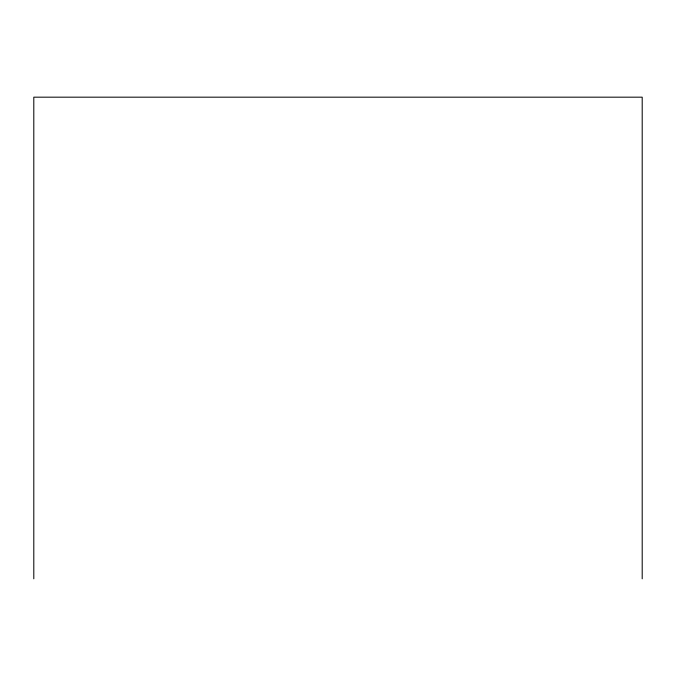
<?xml version="1.0" encoding="UTF-8"?>
<svg xmlns="http://www.w3.org/2000/svg" width="676" height="676" viewBox="0 0 676 676"><rect width="100%" height="100%" fill="white"/><g stroke="black" fill="none" stroke-linecap="round" stroke-linejoin="round"><path stroke-width="1.01" d="M642.2 578.825L642.2 97.175L33.8 97.175L33.8 578.825"/></g></svg>
